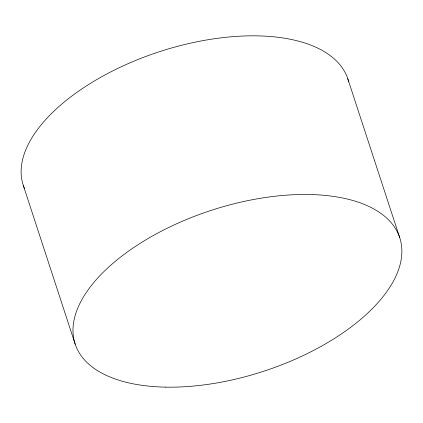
<?xml version="1.0" encoding="UTF-8"?>
<svg xmlns="http://www.w3.org/2000/svg" width="423" height="423" viewBox="0 0 423 423"><rect width="100%" height="100%" fill="white"/><g stroke="black" fill="none" stroke-linecap="round" stroke-linejoin="round"><path stroke-width="0.63" d="M347.78 78.726L399.629 237.361M23.371 185.639L75.22 344.274M24.481 188.558A170.786 84.616 -18.1 0 1 158.636 51.966A170.786 84.616 -18.1 0 1 348.705 81.872M165.731 387.135A170.786 84.616 -18.1 0 0 401.443 245.039A170.786 84.616 -18.1 0 0 145.1 240.285A170.786 84.616 -18.1 0 0 165.731 387.135"/></g></svg>
